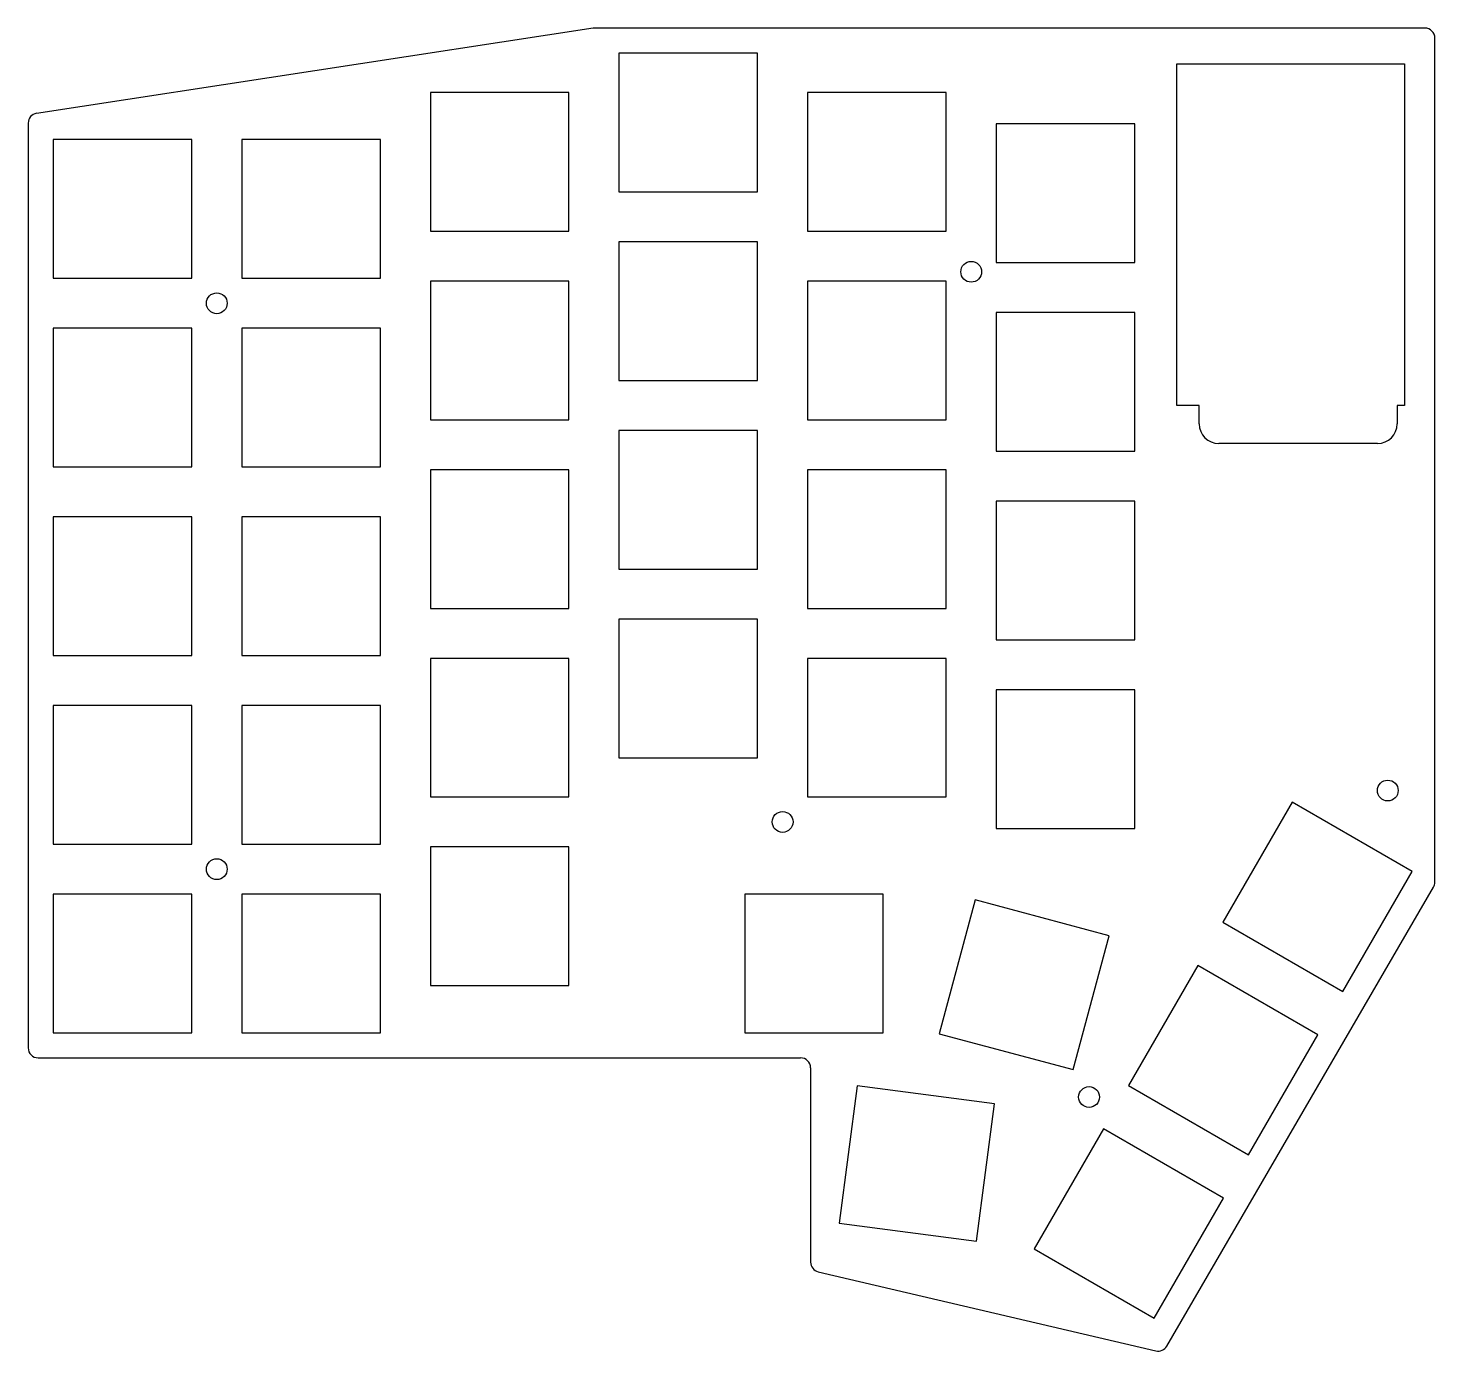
# Model space of a CAD drawing. Header units: millimetres. Extents: x -161 to -19, y -81 to 52.
import ezdxf

# ---------------------------------------------------------------- set-up
doc = ezdxf.new("R2010")
doc.units = ezdxf.units.MM
doc.header["$MEASUREMENT"] = 0

msp = doc.modelspace()

# ---------------------------------------------------------------- linework, layer by layer
for p, q in [((-103.95, 52.44, 0), (-160.18, 43.85, 0)), ((-19.94, 52.46, 0), (-103.8, 52.46, 0)), ((-18.94, -33.79, 0), (-18.94, 51.46, 0)), ((-45, 14.35, 0), (-45, 48.85, 0)), ((-45, 48.85, 0), (-22.02, 48.85, 0)), ((-22.02, 48.85, 0), (-22.02, 14.35, 0)), ((-161.02, 42.87, 0), (-161.02, -50.53, 0)), ((-42.75, 14.35, 0), (-45, 14.35, 0)), ((-42.75, 12.51, 0), (-42.75, 14.35, 0)), ((-22.02, 14.35, 0), (-22.75, 14.35, 0)), ((-22.75, 14.35, 0), (-22.75, 12.51, 0)), ((-24.75, 10.51, 0), (-40.75, 10.51, 0)), ((-46.03, -80.65, 0), (-19.08, -34.3, 0)), ((-160.02, -51.53, 0), (-83, -51.53, 0)), ((-82, -52.53, 0), (-82, -72.16, 0)), ((-81.23, -73.14, 0), (-47.12, -81.13, 0))]:
    msp.add_line(p, q)
for points in [[(-101.35, 49.93), (-101.35, 35.93), (-87.35, 35.93), (-87.35, 49.93)], [(-120.4, 45.96), (-120.4, 31.96), (-106.4, 31.96), (-106.4, 45.96)], [(-82.3, 45.96), (-82.3, 31.96), (-68.3, 31.96), (-68.3, 45.96)], [(-63.25, 42.79), (-63.25, 28.79), (-49.25, 28.79), (-49.25, 42.79)], [(-144.5, 41.2), (-158.5, 41.2), (-158.5, 27.2), (-144.5, 27.2)], [(-139.45, 41.2), (-139.45, 27.2), (-125.45, 27.2), (-125.45, 41.2)], [(-101.35, 30.88), (-101.35, 16.88), (-87.35, 16.88), (-87.35, 30.88)], [(-120.4, 26.91), (-120.4, 12.91), (-106.4, 12.91), (-106.4, 26.91)], [(-68.3, 26.91), (-82.3, 26.91), (-82.3, 12.91), (-68.3, 12.91)], [(-63.25, 23.74), (-63.25, 9.74), (-49.25, 9.74), (-49.25, 23.74)], [(-144.5, 22.15), (-158.5, 22.15), (-158.5, 8.15), (-144.5, 8.15)], [(-139.45, 22.15), (-139.45, 8.15), (-125.45, 8.15), (-125.45, 22.15)], [(-101.35, 11.83), (-101.35, -2.17), (-87.35, -2.17), (-87.35, 11.83)], [(-120.4, 7.86), (-120.4, -6.14), (-106.4, -6.14), (-106.4, 7.86)], [(-82.3, 7.86), (-82.3, -6.14), (-68.3, -6.14), (-68.3, 7.86)], [(-63.25, 4.69), (-63.25, -9.31), (-49.25, -9.31), (-49.25, 4.69)], [(-158.5, 3.1), (-158.5, -10.9), (-144.5, -10.9), (-144.5, 3.1)], [(-139.45, 3.1), (-139.45, -10.9), (-125.45, -10.9), (-125.45, 3.1)], [(-87.35, -7.22), (-101.35, -7.22), (-101.35, -21.22), (-87.35, -21.22)], [(-120.4, -11.19), (-120.4, -25.19), (-106.4, -25.19), (-106.4, -11.19)], [(-82.3, -11.19), (-82.3, -25.19), (-68.3, -25.19), (-68.3, -11.19)], [(-63.25, -14.36), (-63.25, -28.36), (-49.25, -28.36), (-49.25, -14.36)], [(-158.5, -15.95), (-158.5, -29.95), (-144.5, -29.95), (-144.5, -15.95)], [(-139.45, -15.95), (-139.45, -29.95), (-125.45, -29.95), (-125.45, -15.95)], [(-33.37, -25.7), (-40.37, -37.83), (-28.24, -44.83), (-21.24, -32.7)], [(-120.4, -30.24), (-120.4, -44.24), (-106.4, -44.24), (-106.4, -30.24)], [(-158.5, -35), (-158.5, -49), (-144.5, -49), (-144.5, -35)], [(-125.45, -35), (-139.45, -35), (-139.45, -49), (-125.45, -49)], [(-74.65, -35), (-88.65, -35), (-88.65, -49), (-74.65, -49)], [(-65.37, -35.58), (-69, -49.1), (-55.47, -52.72), (-51.85, -39.2)], [(-42.89, -42.2), (-49.89, -54.33), (-37.77, -61.33), (-30.77, -49.2)], [(-63.41, -56.18), (-77.29, -54.35), (-79.11, -68.23), (-65.23, -70.06)], [(-52.42, -58.69), (-59.42, -70.82), (-47.29, -77.82), (-40.29, -65.69)]]:
    msp.add_lwpolyline(points, close=True)
at = {"extrusion": (-4.94112e-09, 0, 1)}
for centre in [(-65.77, 27.85, 0), (-141.97, 24.67, 0), (-23.7, -24.54, 0), (-84.82, -27.71, 0), (-141.97, -32.48, 0), (-53.87, -55.49, 0)]:
    msp.add_circle(centre, 1.05, dxfattribs=at)
for centre, radius, start, end in [((-103.8, 51.46, 0), 1, 89.9999, 98.6864), ((-160.02, 42.87, 0), 1, 98.6864, 180), ((-24.75, 12.51, 0), 2, 270, 0)]:
    msp.add_arc(centre, radius, start, end)
at = {"extrusion": (-4.94113e-09, -4.9e-15, 1)}
msp.add_arc((-19.94, 51.46, 0), 1, 0.0001, 90.0001, dxfattribs=at)
at = {"extrusion": (-4.94113e-09, 0, 1)}
for centre, radius, end in [((-40.75, 12.51, 0), 2, 270), ((-81, -72.16, 0), 1, 256.818)]:
    msp.add_arc(centre, radius, 180, end, dxfattribs=at)
at = {"extrusion": (-3.69316e-09, 2.14684e-09, 1)}
msp.add_arc((-19.94, -33.79, 0), 1, 329.8305, 360, dxfattribs=at)
at = {"extrusion": (-4.94112e-09, 0, 1)}
for centre, start, end in [((-160.02, -50.53, 0), 180, 270), ((-83, -52.53, 0), 0, 90)]:
    msp.add_arc(centre, 1, start, end, dxfattribs=at)
at = {"extrusion": (-2.56961e-10, -1.09711e-09, 1)}
msp.add_arc((-46.89, -80.15, 0), 1, 256.818, 329.8306, dxfattribs=at)

doc.saveas('drawing.dxf')
